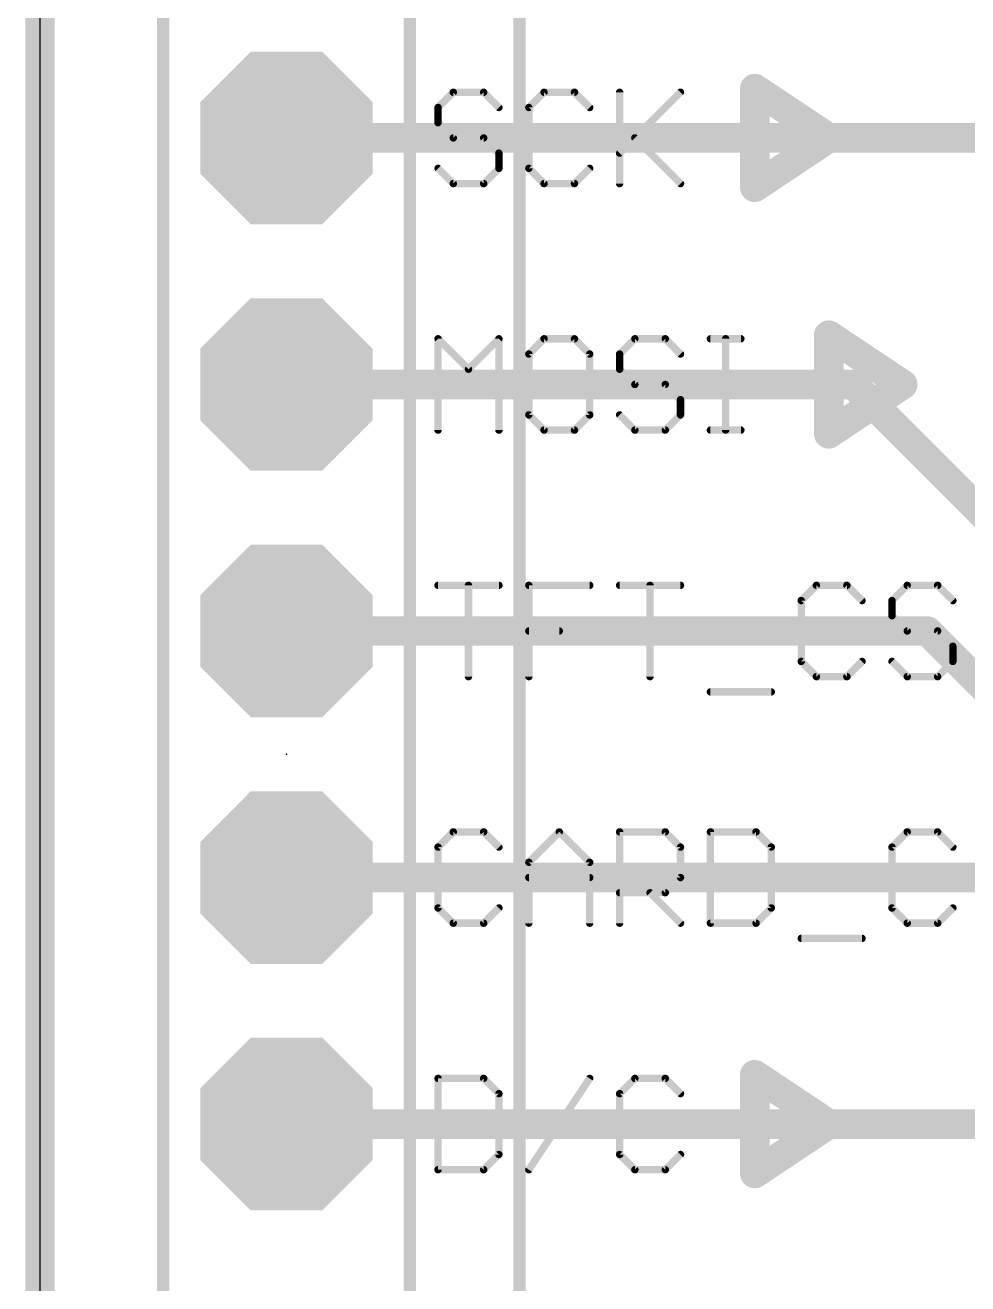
# Model space of a CAD drawing. Extents: x -28.1 to 32.2, y -17.9 to 17.9.
# Drawn here: x -28.09 to -18.38, y -5.46 to 7.51 of the extents above; entities that cross this region are included whole.
import ezdxf

# ---------------------------------------------------------------- set-up
doc = ezdxf.new("R2010")
doc.units = 0
for name, color, linetype in [('1', 12, 'CONTINUOUS'), ('16', 132, 'CONTINUOUS'), ('17', 110, 'CONTINUOUS'), ('20', 53, 'CONTINUOUS'), ('21', 253, 'CONTINUOUS'), ('22', 253, 'CONTINUOUS'), ('23', 53, 'CONTINUOUS'), ('51', 253, 'CONTINUOUS')]:
    doc.layers.add(name, color=color, linetype=linetype)

# ---------------------------------------------------------------- blocks, each defined once
blk = doc.blocks.new('RECT')
blk.add_solid([(-0.5, -0.5), (0.5, -0.5), (-0.5, 0.5), (0.5, 0.5)])
blk = doc.blocks.new('OCTAGONP')
at = {"const_width": 0.5}
blk.add_lwpolyline([(-0.25, -0.1036), (-0.25, 0.1036), (-0.1036, 0.25), (0.1036, 0.25), (0.25, 0.1036), (0.25, -0.1036), (0.1036, -0.25), (-0.1036, -0.25), (-0.25, -0.1036), (-0.25, 0.1036)], dxfattribs=at)
blk = doc.blocks.new('ROUNDP')
at = {"const_width": 0.5}
blk.add_lwpolyline([(0, -0.25, 1), (0, 0.25, 1), (0, -0.25)], format="xyb", dxfattribs=at)

msp = doc.modelspace()

# ---------------------------------------------------------------- linework, layer by layer
at = {"layer": '1', "const_width": 0.3048}
for points in [[(-27.94, -17.78), (-27.94, 17.78)], [(-16.51, 6.35), (-25.4, 6.35)], [(-19.558, 3.81), (-25.4, 3.81)], [(-15.113, -0.635), (-19.558, 3.81)], [(-18.796, 1.27), (-25.4, 1.27)], [(-14.224, -3.302), (-18.796, 1.27)], [(-17.907, -1.27), (-25.4, -1.27)], [(-16.891, -3.81), (-25.4, -3.81)]]:
    msp.add_lwpolyline(points, dxfattribs=at)
at = {"layer": '1', "const_width": 0.1524}
for points in [[(-25.4, 6.4262, 1), (-25.4, 6.2738)], [(-25.4, 3.8862, 1), (-25.4, 3.7338)], [(-19.5041, 3.8639, 1), (-19.6119, 3.7561)], [(-19.558, 3.7338, 1), (-19.558, 3.8862)], [(-25.4, 1.3462, 1), (-25.4, 1.1938)], [(-18.7421, 1.3239, 1), (-18.8499, 1.2161)], [(-18.796, 1.1938, 1), (-18.796, 1.3462)], [(-25.4, -1.1938, 1), (-25.4, -1.3462)], [(-25.4, -3.7338, 1), (-25.4, -3.8862)]]:
    msp.add_lwpolyline(points, format="xyb", dxfattribs=at)
at = {"layer": '16', "const_width": 0.3048}
msp.add_lwpolyline([(-27.94, -17.78), (-27.94, 17.78)], dxfattribs=at)
at = {"layer": '20'}
msp.add_line((-27.94, 14.605), (-27.94, -14.605), dxfattribs=at)
at = {"layer": '21'}
for points, const_width in [([(-26.67, -12.7), (-26.67, 12.7)], 0.127), ([(-24.13, 12.7), (-24.13, -12.7)], 0.127), ([(-20.574, 6.858), (-19.812, 6.35)], 0.3048), ([(-20.574, 5.842), (-20.574, 6.858)], 0.3048), ([(-23.6811, 6.8207), (-23.8379, 6.6639)], 0.0762), ([(-23.3676, 6.8207), (-23.6811, 6.8207)], 0.0762), ([(-23.2108, 6.6639), (-23.3676, 6.8207)], 0.0762), ([(-22.7456, 6.8207), (-22.9024, 6.6639)], 0.0762), ([(-22.4321, 6.8207), (-22.7456, 6.8207)], 0.0762), ([(-22.2753, 6.6639), (-22.4321, 6.8207)], 0.0762), ([(-21.9669, 6.8207), (-21.9669, 5.8801)], 0.0762), ([(-21.9669, 6.1936), (-21.3398, 6.8207)], 0.0762), ([(-23.8379, 6.6639), (-23.8379, 6.5072)], 0.0762), ([(-22.9024, 6.6639), (-22.9024, 6.0369)], 0.0762), ([(-23.8379, 6.5072), (-23.6811, 6.3504)], 0.0762), ([(-19.812, 6.35), (-20.574, 5.842)], 0.3048), ([(-23.6811, 6.3504), (-23.3676, 6.3504)], 0.0762), ([(-23.3676, 6.3504), (-23.2108, 6.1936)], 0.0762), ([(-21.8101, 6.3504), (-21.3398, 5.8801)], 0.0762), ([(-23.2108, 6.1936), (-23.2108, 6.0369)], 0.0762), ([(-23.6811, 5.8801), (-23.8379, 6.0369)], 0.0762), ([(-23.2108, 6.0369), (-23.3676, 5.8801)], 0.0762), ([(-22.9024, 6.0369), (-22.7456, 5.8801)], 0.0762), ([(-22.4321, 5.8801), (-22.2753, 6.0369)], 0.0762), ([(-23.3676, 5.8801), (-23.6811, 5.8801)], 0.0762), ([(-22.7456, 5.8801), (-22.4321, 5.8801)], 0.0762), ([(-19.812, 4.318), (-19.812, 3.302)], 0.3048), ([(-19.05, 3.81), (-19.812, 4.318)], 0.3048), ([(-23.8379, 3.3401), (-23.8379, 4.2807)], 0.0762), ([(-23.8379, 4.2807), (-23.5244, 3.9672)], 0.0762), ([(-23.5244, 3.9672), (-23.2108, 4.2807)], 0.0762), ([(-23.2108, 4.2807), (-23.2108, 3.3401)], 0.0762), ([(-22.7456, 4.2807), (-22.9024, 4.1239)], 0.0762), ([(-22.4321, 4.2807), (-22.7456, 4.2807)], 0.0762), ([(-22.2753, 4.1239), (-22.4321, 4.2807)], 0.0762), ([(-21.8101, 4.2807), (-21.9669, 4.1239)], 0.0762), ([(-21.4966, 4.2807), (-21.8101, 4.2807)], 0.0762), ([(-21.3398, 4.1239), (-21.4966, 4.2807)], 0.0762), ([(-21.0313, 4.2807), (-20.7178, 4.2807)], 0.0762), ([(-20.8746, 3.3401), (-20.8746, 4.2807)], 0.0762), ([(-22.9024, 4.1239), (-22.9024, 3.4969)], 0.0762), ([(-22.2753, 3.4969), (-22.2753, 4.1239)], 0.0762), ([(-21.9669, 4.1239), (-21.9669, 3.9672)], 0.0762), ([(-21.9669, 3.9672), (-21.8101, 3.8104)], 0.0762), ([(-19.812, 3.302), (-19.05, 3.81)], 0.3048), ([(-21.8101, 3.8104), (-21.4966, 3.8104)], 0.0762), ([(-21.4966, 3.8104), (-21.3398, 3.6536)], 0.0762), ([(-21.3398, 3.6536), (-21.3398, 3.4969)], 0.0762), ([(-22.9024, 3.4969), (-22.7456, 3.3401)], 0.0762), ([(-22.4321, 3.3401), (-22.2753, 3.4969)], 0.0762), ([(-21.8101, 3.3401), (-21.9669, 3.4969)], 0.0762), ([(-21.3398, 3.4969), (-21.4966, 3.3401)], 0.0762), ([(-22.7456, 3.3401), (-22.4321, 3.3401)], 0.0762), ([(-21.4966, 3.3401), (-21.8101, 3.3401)], 0.0762), ([(-21.0313, 3.3401), (-20.7178, 3.3401)], 0.0762), ([(-23.8379, 1.7407), (-23.2108, 1.7407)], 0.0762), ([(-23.5244, 0.8001), (-23.5244, 1.7407)], 0.0762), ([(-22.9024, 0.8001), (-22.9024, 1.7407)], 0.0762), ([(-22.9024, 1.7407), (-22.2753, 1.7407)], 0.0762), ([(-21.9669, 1.7407), (-21.3398, 1.7407)], 0.0762), ([(-21.6533, 0.8001), (-21.6533, 1.7407)], 0.0762), ([(-19.9391, 1.7407), (-20.0958, 1.5839)], 0.0762), ([(-19.6255, 1.7407), (-19.9391, 1.7407)], 0.0762), ([(-19.4688, 1.5839), (-19.6255, 1.7407)], 0.0762), ([(-19.0035, 1.7407), (-19.1603, 1.5839)], 0.0762), ([(-18.69, 1.7407), (-19.0035, 1.7407)], 0.0762), ([(-18.5332, 1.5839), (-18.69, 1.7407)], 0.0762), ([(-20.0958, 1.5839), (-20.0958, 0.9569)], 0.0762), ([(-19.1603, 1.5839), (-19.1603, 1.4272)], 0.0762), ([(-19.1603, 1.4272), (-19.0035, 1.2704)], 0.0762), ([(-22.9024, 1.2704), (-22.5888, 1.2704)], 0.0762), ([(-19.0035, 1.2704), (-18.69, 1.2704)], 0.0762), ([(-18.69, 1.2704), (-18.5332, 1.1136)], 0.0762), ([(-18.5332, 1.1136), (-18.5332, 0.9569)], 0.0762), ([(-20.0958, 0.9569), (-19.9391, 0.8001)], 0.0762), ([(-19.6255, 0.8001), (-19.4688, 0.9569)], 0.0762), ([(-19.0035, 0.8001), (-19.1603, 0.9569)], 0.0762), ([(-18.5332, 0.9569), (-18.69, 0.8001)], 0.0762), ([(-19.9391, 0.8001), (-19.6255, 0.8001)], 0.0762), ([(-18.69, 0.8001), (-19.0035, 0.8001)], 0.0762), ([(-21.0313, 0.6433), (-20.4043, 0.6433)], 0.0762), ([(-23.6811, -0.7993), (-23.8379, -0.9561)], 0.0762), ([(-23.3676, -0.7993), (-23.6811, -0.7993)], 0.0762), ([(-23.2108, -0.9561), (-23.3676, -0.7993)], 0.0762), ([(-22.9024, -1.1128), (-22.5888, -0.7993)], 0.0762), ([(-22.5888, -0.7993), (-22.2753, -1.1128)], 0.0762), ([(-21.9669, -1.7399), (-21.9669, -0.7993)], 0.0762), ([(-21.9669, -0.7993), (-21.4966, -0.7993)], 0.0762), ([(-21.4966, -0.7993), (-21.3398, -0.9561)], 0.0762), ([(-21.0313, -0.7993), (-21.0313, -1.7399)], 0.0762), ([(-20.561, -0.7993), (-21.0313, -0.7993)], 0.0762), ([(-20.4043, -0.9561), (-20.561, -0.7993)], 0.0762), ([(-19.0035, -0.7993), (-19.1603, -0.9561)], 0.0762), ([(-18.69, -0.7993), (-19.0035, -0.7993)], 0.0762), ([(-18.5332, -0.9561), (-18.69, -0.7993)], 0.0762), ([(-23.8379, -0.9561), (-23.8379, -1.5831)], 0.0762), ([(-21.3398, -0.9561), (-21.3398, -1.2696)], 0.0762), ([(-20.4043, -1.5831), (-20.4043, -0.9561)], 0.0762), ([(-19.1603, -0.9561), (-19.1603, -1.5831)], 0.0762), ([(-22.9024, -1.7399), (-22.9024, -1.1128)], 0.0762), ([(-22.2753, -1.1128), (-22.2753, -1.7399)], 0.0762), ([(-22.9024, -1.2696), (-22.2753, -1.2696)], 0.0762), ([(-21.3398, -1.2696), (-21.4966, -1.4264)], 0.0762), ([(-21.4966, -1.4264), (-21.9669, -1.4264)], 0.0762), ([(-21.6533, -1.4264), (-21.3398, -1.7399)], 0.0762), ([(-23.8379, -1.5831), (-23.6811, -1.7399)], 0.0762), ([(-23.3676, -1.7399), (-23.2108, -1.5831)], 0.0762), ([(-20.561, -1.7399), (-20.4043, -1.5831)], 0.0762), ([(-19.1603, -1.5831), (-19.0035, -1.7399)], 0.0762), ([(-18.69, -1.7399), (-18.5332, -1.5831)], 0.0762), ([(-23.6811, -1.7399), (-23.3676, -1.7399)], 0.0762), ([(-21.0313, -1.7399), (-20.561, -1.7399)], 0.0762), ([(-19.0035, -1.7399), (-18.69, -1.7399)], 0.0762), ([(-20.0958, -1.8967), (-19.4688, -1.8967)], 0.0762), ([(-20.574, -3.302), (-20.574, -4.318)], 0.3048), ([(-19.812, -3.81), (-20.574, -3.302)], 0.3048), ([(-23.8379, -3.3393), (-23.8379, -4.2799)], 0.0762), ([(-23.3676, -3.3393), (-23.8379, -3.3393)], 0.0762), ([(-23.2108, -3.4961), (-23.3676, -3.3393)], 0.0762), ([(-22.9024, -4.2799), (-22.2753, -3.3393)], 0.0762), ([(-21.8101, -3.3393), (-21.9669, -3.4961)], 0.0762), ([(-21.4966, -3.3393), (-21.8101, -3.3393)], 0.0762), ([(-21.3398, -3.4961), (-21.4966, -3.3393)], 0.0762), ([(-23.2108, -4.1231), (-23.2108, -3.4961)], 0.0762), ([(-21.9669, -3.4961), (-21.9669, -4.1231)], 0.0762), ([(-20.574, -4.318), (-19.812, -3.81)], 0.3048), ([(-23.3676, -4.2799), (-23.2108, -4.1231)], 0.0762), ([(-21.9669, -4.1231), (-21.8101, -4.2799)], 0.0762), ([(-21.4966, -4.2799), (-21.3398, -4.1231)], 0.0762), ([(-23.8379, -4.2799), (-23.3676, -4.2799)], 0.0762), ([(-21.8101, -4.2799), (-21.4966, -4.2799)], 0.0762)]:
    msp.add_lwpolyline(points, dxfattribs=dict(at, const_width=const_width))
for points, const_width in [([(-20.5317, 6.9214, 1), (-20.6163, 6.7946)], 0.1524), ([(-20.4978, 6.858, 1), (-20.6502, 6.858)], 0.1524), ([(-23.6811, 6.8398, 1), (-23.6811, 6.8017)], 0.0381), ([(-23.6677, 6.8072, 1), (-23.6946, 6.8342)], 0.0381), ([(-23.3541, 6.8342, 1), (-23.3811, 6.8072)], 0.0381), ([(-23.3676, 6.8017, 1), (-23.3676, 6.8398)], 0.0381), ([(-22.7456, 6.8398, 1), (-22.7456, 6.8017)], 0.0381), ([(-22.7321, 6.8072, 1), (-22.7591, 6.8342)], 0.0381), ([(-22.4186, 6.8342, 1), (-22.4456, 6.8072)], 0.0381), ([(-22.4321, 6.8017, 1), (-22.4321, 6.8398)], 0.0381), ([(-21.9478, 6.8207, 1), (-21.9859, 6.8207)], 0.0381), ([(-21.3263, 6.8072, 1), (-21.3533, 6.8342)], 0.0381), ([(-23.8189, 6.6639, 1), (-23.857, 6.6639)], 0.0381), ([(-23.8514, 6.6774, 1), (-23.8244, 6.6505)], 0.0381), ([(-23.2243, 6.6505, 1), (-23.1974, 6.6774)], 0.0381), ([(-22.9159, 6.6774, 1), (-22.8889, 6.6505)], 0.0381), ([(-22.8833, 6.6639, 1), (-22.9214, 6.6639)], 0.0381), ([(-22.2888, 6.6505, 1), (-22.2618, 6.6774)], 0.0381), ([(-23.8244, 6.5206, 1), (-23.8514, 6.4937)], 0.0381), ([(-23.857, 6.5072, 1), (-23.8189, 6.5072)], 0.0381), ([(-19.7697, 6.2866, 1), (-19.8543, 6.4134)], 0.1524), ([(-19.8543, 6.2866, 1), (-19.7697, 6.4134)], 0.1524), ([(-23.6811, 6.3695, 1), (-23.6811, 6.3314)], 0.0381), ([(-23.6946, 6.3369, 1), (-23.6677, 6.3639)], 0.0381), ([(-23.3541, 6.3639, 1), (-23.3811, 6.3369)], 0.0381), ([(-23.3676, 6.3314, 1), (-23.3676, 6.3695)], 0.0381), ([(-21.7966, 6.3639, 1), (-21.8236, 6.3369)], 0.0381), ([(-23.1918, 6.1936, 1), (-23.2299, 6.1936)], 0.0381), ([(-23.2243, 6.1802, 1), (-23.1974, 6.2071)], 0.0381), ([(-21.9803, 6.2071, 1), (-21.9534, 6.1802)], 0.0381), ([(-23.8244, 6.0503, 1), (-23.8514, 6.0234)], 0.0381), ([(-23.2299, 6.0369, 1), (-23.1918, 6.0369)], 0.0381), ([(-23.1974, 6.0234, 1), (-23.2243, 6.0503)], 0.0381), ([(-22.8889, 6.0503, 1), (-22.9159, 6.0234)], 0.0381), ([(-22.9214, 6.0369, 1), (-22.8833, 6.0369)], 0.0381), ([(-22.2618, 6.0234, 1), (-22.2888, 6.0503)], 0.0381), ([(-20.6163, 5.9054, 1), (-20.5317, 5.7786)], 0.1524), ([(-23.6811, 5.8992, 1), (-23.6811, 5.8611)], 0.0381), ([(-23.6946, 5.8666, 1), (-23.6677, 5.8936)], 0.0381), ([(-23.3811, 5.8936, 1), (-23.3541, 5.8666)], 0.0381), ([(-23.3676, 5.8611, 1), (-23.3676, 5.8992)], 0.0381), ([(-22.7456, 5.8992, 1), (-22.7456, 5.8611)], 0.0381), ([(-22.7591, 5.8666, 1), (-22.7321, 5.8936)], 0.0381), ([(-22.4456, 5.8936, 1), (-22.4186, 5.8666)], 0.0381), ([(-22.4321, 5.8611, 1), (-22.4321, 5.8992)], 0.0381), ([(-21.9859, 5.8801, 1), (-21.9478, 5.8801)], 0.0381), ([(-21.3533, 5.8666, 1), (-21.3263, 5.8936)], 0.0381), ([(-20.6502, 5.842, 1), (-20.4978, 5.842)], 0.1524), ([(-19.7358, 4.318, 1), (-19.8882, 4.318)], 0.1524), ([(-19.7697, 4.3814, 1), (-19.8543, 4.2546)], 0.1524), ([(-23.8189, 4.2807, 1), (-23.857, 4.2807)], 0.0381), ([(-23.8244, 4.2942, 1), (-23.8514, 4.2672)], 0.0381), ([(-23.1918, 4.2807, 1), (-23.2299, 4.2807)], 0.0381), ([(-23.1974, 4.2672, 1), (-23.2243, 4.2942)], 0.0381), ([(-22.7456, 4.2998, 1), (-22.7456, 4.2617)], 0.0381), ([(-22.7321, 4.2672, 1), (-22.7591, 4.2942)], 0.0381), ([(-22.4186, 4.2942, 1), (-22.4456, 4.2672)], 0.0381), ([(-22.4321, 4.2617, 1), (-22.4321, 4.2998)], 0.0381), ([(-21.8101, 4.2998, 1), (-21.8101, 4.2617)], 0.0381), ([(-21.7966, 4.2672, 1), (-21.8236, 4.2942)], 0.0381), ([(-21.4831, 4.2942, 1), (-21.51, 4.2672)], 0.0381), ([(-21.4966, 4.2617, 1), (-21.4966, 4.2998)], 0.0381), ([(-21.0313, 4.2998, 1), (-21.0313, 4.2617)], 0.0381), ([(-20.8555, 4.2807, 1), (-20.8936, 4.2807)], 0.0381), ([(-20.7178, 4.2617, 1), (-20.7178, 4.2998)], 0.0381), ([(-22.9159, 4.1374, 1), (-22.8889, 4.1105)], 0.0381), ([(-22.8833, 4.1239, 1), (-22.9214, 4.1239)], 0.0381), ([(-22.2563, 4.1239, 1), (-22.2944, 4.1239)], 0.0381), ([(-22.2888, 4.1105, 1), (-22.2618, 4.1374)], 0.0381), ([(-21.9478, 4.1239, 1), (-21.9859, 4.1239)], 0.0381), ([(-21.9803, 4.1374, 1), (-21.9534, 4.1105)], 0.0381), ([(-21.3533, 4.1105, 1), (-21.3263, 4.1374)], 0.0381), ([(-23.5378, 3.9806, 1), (-23.5109, 3.9537)], 0.0381), ([(-23.5378, 3.9537, 1), (-23.5109, 3.9806)], 0.0381), ([(-21.9859, 3.9672, 1), (-21.9478, 3.9672)], 0.0381), ([(-21.9534, 3.9806, 1), (-21.9803, 3.9537)], 0.0381), ([(-19.0077, 3.7466, 1), (-19.0923, 3.8734)], 0.1524), ([(-19.0923, 3.7466, 1), (-19.0077, 3.8734)], 0.1524), ([(-21.8101, 3.8295, 1), (-21.8101, 3.7913)], 0.0381), ([(-21.8236, 3.7969, 1), (-21.7966, 3.8239)], 0.0381), ([(-21.4831, 3.8239, 1), (-21.51, 3.7969)], 0.0381), ([(-21.4966, 3.7913, 1), (-21.4966, 3.8295)], 0.0381), ([(-21.3207, 3.6536, 1), (-21.3588, 3.6536)], 0.0381), ([(-21.3533, 3.6402, 1), (-21.3263, 3.6671)], 0.0381), ([(-22.8889, 3.5103, 1), (-22.9159, 3.4834)], 0.0381), ([(-22.9214, 3.4969, 1), (-22.8833, 3.4969)], 0.0381), ([(-22.2944, 3.4969, 1), (-22.2563, 3.4969)], 0.0381), ([(-22.2618, 3.4834, 1), (-22.2888, 3.5103)], 0.0381), ([(-21.9534, 3.5103, 1), (-21.9803, 3.4834)], 0.0381), ([(-21.3588, 3.4969, 1), (-21.3207, 3.4969)], 0.0381), ([(-21.3263, 3.4834, 1), (-21.3533, 3.5103)], 0.0381), ([(-22.7456, 3.3592, 1), (-22.7456, 3.3211)], 0.0381), ([(-22.7591, 3.3266, 1), (-22.7321, 3.3536)], 0.0381), ([(-22.4456, 3.3536, 1), (-22.4186, 3.3266)], 0.0381), ([(-22.4321, 3.3211, 1), (-22.4321, 3.3592)], 0.0381), ([(-21.8101, 3.3592, 1), (-21.8101, 3.3211)], 0.0381), ([(-21.8236, 3.3266, 1), (-21.7966, 3.3536)], 0.0381), ([(-21.51, 3.3536, 1), (-21.4831, 3.3266)], 0.0381), ([(-21.4966, 3.3211, 1), (-21.4966, 3.3592)], 0.0381), ([(-21.0313, 3.3592, 1), (-21.0313, 3.3211)], 0.0381), ([(-20.7178, 3.3211, 1), (-20.7178, 3.3592)], 0.0381), ([(-19.8543, 3.3654, 1), (-19.7697, 3.2386)], 0.1524), ([(-19.8882, 3.302, 1), (-19.7358, 3.302)], 0.1524), ([(-23.857, 3.3401, 1), (-23.8189, 3.3401)], 0.0381), ([(-23.2299, 3.3401, 1), (-23.1918, 3.3401)], 0.0381), ([(-20.8936, 3.3401, 1), (-20.8555, 3.3401)], 0.0381), ([(-23.8379, 1.7598, 1), (-23.8379, 1.7217)], 0.0381), ([(-23.5053, 1.7407, 1), (-23.5434, 1.7407)], 0.0381), ([(-23.2108, 1.7217, 1), (-23.2108, 1.7598)], 0.0381), ([(-22.9024, 1.7598, 1), (-22.9024, 1.7217)], 0.0381), ([(-22.8833, 1.7407, 1), (-22.9214, 1.7407)], 0.0381), ([(-22.2753, 1.7217, 1), (-22.2753, 1.7598)], 0.0381), ([(-21.9669, 1.7598, 1), (-21.9669, 1.7217)], 0.0381), ([(-21.6343, 1.7407, 1), (-21.6724, 1.7407)], 0.0381), ([(-21.3398, 1.7217, 1), (-21.3398, 1.7598)], 0.0381), ([(-19.9391, 1.7598, 1), (-19.9391, 1.7217)], 0.0381), ([(-19.9256, 1.7272, 1), (-19.9525, 1.7542)], 0.0381), ([(-19.6121, 1.7542, 1), (-19.639, 1.7272)], 0.0381), ([(-19.6255, 1.7217, 1), (-19.6255, 1.7598)], 0.0381), ([(-19.0035, 1.7598, 1), (-19.0035, 1.7217)], 0.0381), ([(-18.9901, 1.7272, 1), (-19.017, 1.7542)], 0.0381), ([(-18.6765, 1.7542, 1), (-18.7035, 1.7272)], 0.0381), ([(-18.69, 1.7217, 1), (-18.69, 1.7598)], 0.0381), ([(-20.0768, 1.5839, 1), (-20.1149, 1.5839)], 0.0381), ([(-20.1093, 1.5974, 1), (-20.0824, 1.5705)], 0.0381), ([(-19.4822, 1.5705, 1), (-19.4553, 1.5974)], 0.0381), ([(-19.1413, 1.5839, 1), (-19.1794, 1.5839)], 0.0381), ([(-19.1738, 1.5974, 1), (-19.1468, 1.5705)], 0.0381), ([(-18.5467, 1.5705, 1), (-18.5198, 1.5974)], 0.0381), ([(-19.1794, 1.4272, 1), (-19.1413, 1.4272)], 0.0381), ([(-19.1468, 1.4406, 1), (-19.1738, 1.4137)], 0.0381), ([(-22.9024, 1.2894, 1), (-22.9024, 1.2513)], 0.0381), ([(-22.5888, 1.2513, 1), (-22.5888, 1.2894)], 0.0381), ([(-19.0035, 1.2894, 1), (-19.0035, 1.2513)], 0.0381), ([(-19.017, 1.2569, 1), (-18.9901, 1.2839)], 0.0381), ([(-18.6765, 1.2839, 1), (-18.7035, 1.2569)], 0.0381), ([(-18.69, 1.2513, 1), (-18.69, 1.2894)], 0.0381), ([(-18.5142, 1.1136, 1), (-18.5523, 1.1136)], 0.0381), ([(-18.5467, 1.1002, 1), (-18.5198, 1.1271)], 0.0381), ([(-20.0824, 0.9703, 1), (-20.1093, 0.9434)], 0.0381), ([(-20.1149, 0.9569, 1), (-20.0768, 0.9569)], 0.0381), ([(-19.4553, 0.9434, 1), (-19.4822, 0.9703)], 0.0381), ([(-19.1468, 0.9703, 1), (-19.1738, 0.9434)], 0.0381), ([(-18.5523, 0.9569, 1), (-18.5142, 0.9569)], 0.0381), ([(-18.5198, 0.9434, 1), (-18.5467, 0.9703)], 0.0381), ([(-23.5434, 0.8001, 1), (-23.5053, 0.8001)], 0.0381), ([(-22.9214, 0.8001, 1), (-22.8833, 0.8001)], 0.0381), ([(-21.6724, 0.8001, 1), (-21.6343, 0.8001)], 0.0381), ([(-19.9391, 0.8192, 1), (-19.9391, 0.7811)], 0.0381), ([(-19.9525, 0.7866, 1), (-19.9256, 0.8136)], 0.0381), ([(-19.639, 0.8136, 1), (-19.6121, 0.7866)], 0.0381), ([(-19.6255, 0.7811, 1), (-19.6255, 0.8192)], 0.0381), ([(-19.0035, 0.8192, 1), (-19.0035, 0.7811)], 0.0381), ([(-19.017, 0.7866, 1), (-18.9901, 0.8136)], 0.0381), ([(-18.7035, 0.8136, 1), (-18.6765, 0.7866)], 0.0381), ([(-18.69, 0.7811, 1), (-18.69, 0.8192)], 0.0381), ([(-21.0313, 0.6624, 1), (-21.0313, 0.6243)], 0.0381), ([(-20.4043, 0.6243, 1), (-20.4043, 0.6624)], 0.0381), ([(-23.6811, -0.7802, 1), (-23.6811, -0.8183)], 0.0381), ([(-23.6677, -0.8128, 1), (-23.6946, -0.7858)], 0.0381), ([(-23.3541, -0.7858, 1), (-23.3811, -0.8128)], 0.0381), ([(-23.3676, -0.8183, 1), (-23.3676, -0.7802)], 0.0381), ([(-22.5754, -0.7858, 1), (-22.6023, -0.8128)], 0.0381), ([(-22.5754, -0.8128, 1), (-22.6023, -0.7858)], 0.0381), ([(-21.9669, -0.7802, 1), (-21.9669, -0.8183)], 0.0381), ([(-21.9478, -0.7993, 1), (-21.9859, -0.7993)], 0.0381), ([(-21.4831, -0.7858, 1), (-21.51, -0.8128)], 0.0381), ([(-21.4966, -0.8183, 1), (-21.4966, -0.7802)], 0.0381), ([(-21.0313, -0.7802, 1), (-21.0313, -0.8183)], 0.0381), ([(-21.0123, -0.7993, 1), (-21.0504, -0.7993)], 0.0381), ([(-20.5476, -0.7858, 1), (-20.5745, -0.8128)], 0.0381), ([(-20.561, -0.8183, 1), (-20.561, -0.7802)], 0.0381), ([(-19.0035, -0.7802, 1), (-19.0035, -0.8183)], 0.0381), ([(-18.9901, -0.8128, 1), (-19.017, -0.7858)], 0.0381), ([(-18.6765, -0.7858, 1), (-18.7035, -0.8128)], 0.0381), ([(-18.69, -0.8183, 1), (-18.69, -0.7802)], 0.0381), ([(-23.8189, -0.9561, 1), (-23.857, -0.9561)], 0.0381), ([(-23.8514, -0.9426, 1), (-23.8244, -0.9695)], 0.0381), ([(-23.2243, -0.9695, 1), (-23.1974, -0.9426)], 0.0381), ([(-21.3207, -0.9561, 1), (-21.3588, -0.9561)], 0.0381), ([(-21.3533, -0.9695, 1), (-21.3263, -0.9426)], 0.0381), ([(-20.3852, -0.9561, 1), (-20.4233, -0.9561)], 0.0381), ([(-20.4177, -0.9695, 1), (-20.3908, -0.9426)], 0.0381), ([(-19.1413, -0.9561, 1), (-19.1794, -0.9561)], 0.0381), ([(-19.1738, -0.9426, 1), (-19.1468, -0.9695)], 0.0381), ([(-18.5467, -0.9695, 1), (-18.5198, -0.9426)], 0.0381), ([(-22.9159, -1.0994, 1), (-22.8889, -1.1263)], 0.0381), ([(-22.8833, -1.1128, 1), (-22.9214, -1.1128)], 0.0381), ([(-22.2563, -1.1128, 1), (-22.2944, -1.1128)], 0.0381), ([(-22.2888, -1.1263, 1), (-22.2618, -1.0994)], 0.0381), ([(-22.9024, -1.2506, 1), (-22.9024, -1.2887)], 0.0381), ([(-22.2753, -1.2887, 1), (-22.2753, -1.2506)], 0.0381), ([(-21.3588, -1.2696, 1), (-21.3207, -1.2696)], 0.0381), ([(-21.3263, -1.2831, 1), (-21.3533, -1.2561)], 0.0381), ([(-21.9669, -1.4073, 1), (-21.9669, -1.4454)], 0.0381), ([(-21.6399, -1.4129, 1), (-21.6668, -1.4398)], 0.0381), ([(-21.51, -1.4129, 1), (-21.4831, -1.4398)], 0.0381), ([(-21.4966, -1.4454, 1), (-21.4966, -1.4073)], 0.0381), ([(-23.8244, -1.5697, 1), (-23.8514, -1.5966)], 0.0381), ([(-23.1974, -1.5966, 1), (-23.2243, -1.5697)], 0.0381), ([(-20.3908, -1.5966, 1), (-20.4177, -1.5697)], 0.0381), ([(-19.1468, -1.5697, 1), (-19.1738, -1.5966)], 0.0381), ([(-18.5198, -1.5966, 1), (-18.5467, -1.5697)], 0.0381), ([(-23.857, -1.5831, 1), (-23.8189, -1.5831)], 0.0381), ([(-20.4233, -1.5831, 1), (-20.3852, -1.5831)], 0.0381), ([(-19.1794, -1.5831, 1), (-19.1413, -1.5831)], 0.0381), ([(-23.6811, -1.7208, 1), (-23.6811, -1.759)], 0.0381), ([(-23.6946, -1.7534, 1), (-23.6677, -1.7264)], 0.0381), ([(-23.3811, -1.7264, 1), (-23.3541, -1.7534)], 0.0381), ([(-23.3676, -1.759, 1), (-23.3676, -1.7208)], 0.0381), ([(-22.9214, -1.7399, 1), (-22.8833, -1.7399)], 0.0381), ([(-22.2944, -1.7399, 1), (-22.2563, -1.7399)], 0.0381), ([(-21.9859, -1.7399, 1), (-21.9478, -1.7399)], 0.0381), ([(-21.3533, -1.7534, 1), (-21.3263, -1.7264)], 0.0381), ([(-21.0313, -1.7208, 1), (-21.0313, -1.759)], 0.0381), ([(-21.0504, -1.7399, 1), (-21.0123, -1.7399)], 0.0381), ([(-20.5745, -1.7264, 1), (-20.5476, -1.7534)], 0.0381), ([(-20.561, -1.759, 1), (-20.561, -1.7208)], 0.0381), ([(-19.0035, -1.7208, 1), (-19.0035, -1.759)], 0.0381), ([(-19.017, -1.7534, 1), (-18.9901, -1.7264)], 0.0381), ([(-18.7035, -1.7264, 1), (-18.6765, -1.7534)], 0.0381), ([(-18.69, -1.759, 1), (-18.69, -1.7208)], 0.0381), ([(-20.0958, -1.8776, 1), (-20.0958, -1.9157)], 0.0381), ([(-19.4688, -1.9157, 1), (-19.4688, -1.8776)], 0.0381), ([(-20.4978, -3.302, 1), (-20.6502, -3.302)], 0.1524), ([(-20.5317, -3.2386, 1), (-20.6163, -3.3654)], 0.1524), ([(-23.8379, -3.3202, 1), (-23.8379, -3.3583)], 0.0381), ([(-23.8189, -3.3393, 1), (-23.857, -3.3393)], 0.0381), ([(-23.3541, -3.3258, 1), (-23.3811, -3.3528)], 0.0381), ([(-23.3676, -3.3583, 1), (-23.3676, -3.3202)], 0.0381), ([(-22.2595, -3.3499, 1), (-22.2912, -3.3287)], 0.0381), ([(-21.8101, -3.3202, 1), (-21.8101, -3.3583)], 0.0381), ([(-21.7966, -3.3528, 1), (-21.8236, -3.3258)], 0.0381), ([(-21.4831, -3.3258, 1), (-21.51, -3.3528)], 0.0381), ([(-21.4966, -3.3583, 1), (-21.4966, -3.3202)], 0.0381), ([(-23.1918, -3.4961, 1), (-23.2299, -3.4961)], 0.0381), ([(-23.2243, -3.5095, 1), (-23.1974, -3.4826)], 0.0381), ([(-21.9478, -3.4961, 1), (-21.9859, -3.4961)], 0.0381), ([(-21.9803, -3.4826, 1), (-21.9534, -3.5095)], 0.0381), ([(-21.3533, -3.5095, 1), (-21.3263, -3.4826)], 0.0381), ([(-19.7697, -3.8734, 1), (-19.8543, -3.7466)], 0.1524), ([(-19.8543, -3.8734, 1), (-19.7697, -3.7466)], 0.1524), ([(-23.2299, -4.1231, 1), (-23.1918, -4.1231)], 0.0381), ([(-23.1974, -4.1366, 1), (-23.2243, -4.1097)], 0.0381), ([(-21.9859, -4.1231, 1), (-21.9478, -4.1231)], 0.0381), ([(-21.9534, -4.1097, 1), (-21.9803, -4.1366)], 0.0381), ([(-21.3263, -4.1366, 1), (-21.3533, -4.1097)], 0.0381), ([(-23.8379, -4.2609, 1), (-23.8379, -4.299)], 0.0381), ([(-23.857, -4.2799, 1), (-23.8189, -4.2799)], 0.0381), ([(-23.3811, -4.2664, 1), (-23.3541, -4.2934)], 0.0381), ([(-23.3676, -4.299, 1), (-23.3676, -4.2609)], 0.0381), ([(-22.9182, -4.2693, 1), (-22.8865, -4.2905)], 0.0381), ([(-21.8101, -4.2609, 1), (-21.8101, -4.299)], 0.0381), ([(-21.8236, -4.2934, 1), (-21.7966, -4.2664)], 0.0381), ([(-21.51, -4.2664, 1), (-21.4831, -4.2934)], 0.0381), ([(-21.4966, -4.299, 1), (-21.4966, -4.2609)], 0.0381), ([(-20.6163, -4.2546, 1), (-20.5317, -4.3814)], 0.1524), ([(-20.6502, -4.318, 1), (-20.4978, -4.318)], 0.1524)]:
    msp.add_lwpolyline(points, format="xyb", dxfattribs=dict(at, const_width=const_width))
at = {"layer": '22', "const_width": 0.127}
msp.add_lwpolyline([(-23, 17), (-23, -17)], dxfattribs=at)
at = {"layer": '23'}
msp.add_point((-25.4, 0), dxfattribs=at)

# ---------------------------------------------------------------- block references
at = {"layer": '17'}
for name, p, xscale, yscale in [('OCTAGONP', (-25.4, 6.35), 1.778, 1.778), ('OCTAGONP', (-25.4, 6.35), 1.778, 1.778), ('ROUNDP', (-25.4, 6.35), 1.524, 1.524), ('ROUNDP', (-25.4, 6.35), 1.524, 1.524), ('OCTAGONP', (-25.4, 3.81), 1.778, 1.778), ('OCTAGONP', (-25.4, 3.81), 1.778, 1.778), ('ROUNDP', (-25.4, 3.81), 1.524, 1.524), ('ROUNDP', (-25.4, 3.81), 1.524, 1.524), ('OCTAGONP', (-25.4, 1.27), 1.778, 1.778), ('OCTAGONP', (-25.4, 1.27), 1.778, 1.778), ('ROUNDP', (-25.4, 1.27), 1.524, 1.524), ('ROUNDP', (-25.4, 1.27), 1.524, 1.524), ('OCTAGONP', (-25.4, -1.27), 1.778, 1.778), ('OCTAGONP', (-25.4, -1.27), 1.778, 1.778), ('ROUNDP', (-25.4, -1.27), 1.524, 1.524), ('ROUNDP', (-25.4, -1.27), 1.524, 1.524), ('OCTAGONP', (-25.4, -3.81), 1.778, 1.778), ('OCTAGONP', (-25.4, -3.81), 1.778, 1.778), ('ROUNDP', (-25.4, -3.81), 1.524, 1.524), ('ROUNDP', (-25.4, -3.81), 1.524, 1.524)]:
    msp.add_blockref(name, p, dxfattribs=dict(at, xscale=xscale, yscale=yscale))
at = {"layer": '51', "xscale": 0.508, "yscale": 0.508, "rotation": 270}
for p in [(-25.4, 6.35), (-25.4, 3.81), (-25.4, 1.27), (-25.4, -1.27), (-25.4, -3.81)]:
    msp.add_blockref('RECT', p, dxfattribs=at)

doc.saveas('drawing.dxf')
